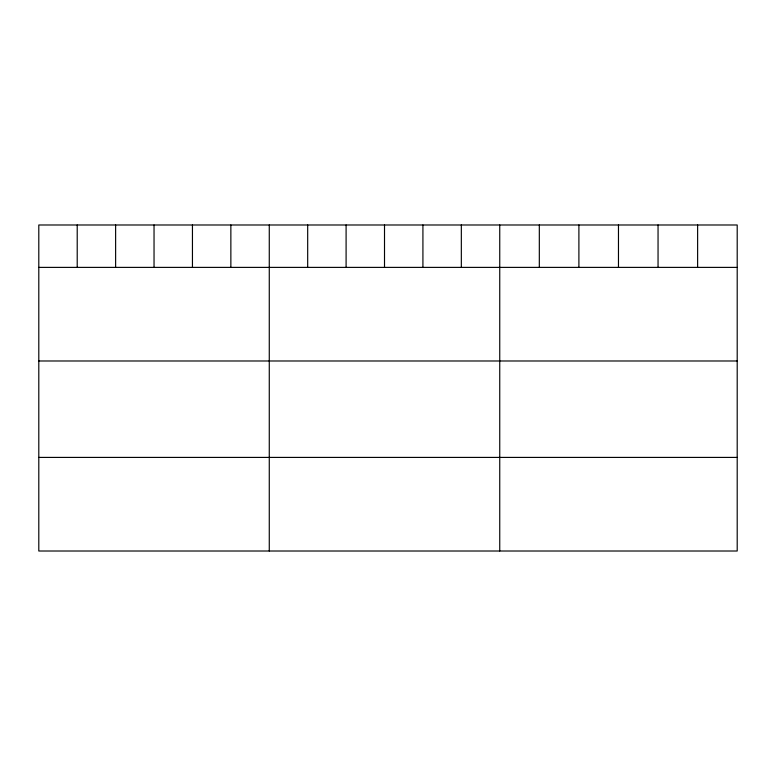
<?xml version="1.0" encoding="UTF-8"?>
<svg xmlns="http://www.w3.org/2000/svg" width="776" height="776" viewBox="0 0 776 776"><rect width="100%" height="100%" fill="white"/><g stroke="black" fill="none" stroke-linecap="round" stroke-linejoin="round"><path stroke-width="1.16" d="M737.2 267.39L737.2 551.008L38.8 551.008L38.8 224.991L737.2 224.991L737.2 267.39L38.8 267.39M38.8 360.985L737.2 360.985M38.8 457.413L737.2 457.413M697.624 224.991L697.624 267.39M658.048 224.991L658.048 267.39M618.472 224.991L618.472 267.39M578.896 224.991L578.896 267.39M539.32 224.991L539.32 267.39M499.744 224.991L499.744 551.008M461.332 224.991L461.332 267.39M422.92 224.991L422.92 267.39M384.508 224.991L384.508 267.39M346.096 224.991L346.096 267.39M307.684 224.991L307.684 267.39M269.272 224.991L269.272 551.008M230.86 224.991L230.86 267.39M192.448 224.991L192.448 267.39M154.036 224.991L154.036 267.39M115.624 224.991L115.624 267.39M77.212 224.991L77.212 267.39"/></g></svg>
